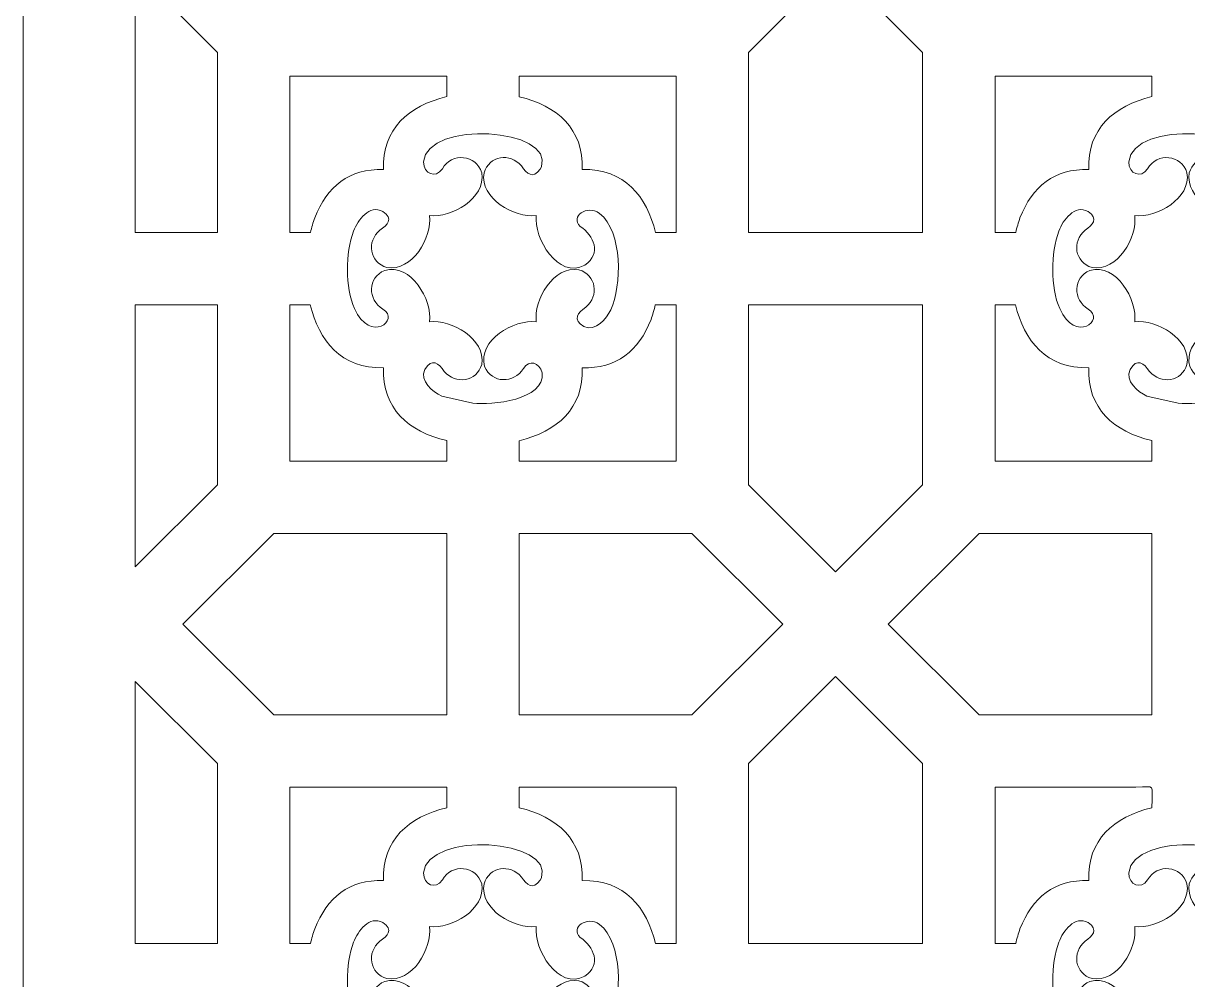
# Model space of a CAD drawing. Header units: centimetres. Extents: x 10.4 to 27.5, y -2.2 to 9.5.
# Drawn here: x 10.447 to 13.422, y 4.547 to 6.99 of the extents above; entities that cross this region are included whole.
import ezdxf

# ---------------------------------------------------------------- set-up
doc = ezdxf.new("R2010")
doc.units = ezdxf.units.CM
doc.header["$MEASUREMENT"] = 0
doc.layers.add('layer 1', color=7, linetype='Continuous')

msp = doc.modelspace()

# ---------------------------------------------------------------- linework, layer by layer
at = {"layer": 'layer 1', "color": 7, "lineweight": 9}
for points, knots in [([(10.44674, 9.5), (10.44674, 9.5), (16.39673, 9.5), (16.39673, 9.5), (16.39673, 9.5), (16.39673, 9.5), (16.39673, -2.11668), (16.39673, -2.11668), (16.39673, -2.11668), (16.39673, -2.11668), (10.44674, -2.11668), (10.44674, -2.11668), (10.44674, -2.11668), (10.44674, -2.11668), (10.44674, 9.5), (10.44674, 9.5)], [0, 0, 0, 0, 0.2, 0.2, 0.2, 0.2, 0.4, 0.4, 0.4, 0.4, 0.6, 0.6, 0.6, 0.6, 1, 1, 1, 1]), ([(10.73234, 6.45535), (10.73234, 6.45535), (10.73234, 6.45535), (10.73234, 6.45535), (10.73234, 6.45535), (10.73234, 6.45535), (10.9426, 6.45535), (10.9426, 6.45535), (10.9426, 6.45535), (10.9426, 6.45535), (10.9426, 6.91559), (10.9426, 6.91559), (10.9426, 6.91559), (10.9426, 6.91559), (10.73234, 7.1252), (10.73234, 7.1252), (10.73234, 7.1252), (10.73234, 7.1252), (10.73234, 6.45535), (10.73234, 6.45535)], [0, 0, 0, 0, 0.1666667, 0.1666667, 0.1666667, 0.1666667, 0.3333333, 0.3333333, 0.3333333, 0.3333333, 0.5, 0.5, 0.5, 0.5, 0.6666667, 0.6666667, 0.6666667, 0.6666667, 1, 1, 1, 1]), ([(12.74438, 6.45535), (12.74438, 6.45535), (12.74438, 6.45535), (12.74438, 6.45535), (12.74438, 6.45535), (12.74438, 6.45535), (12.29941, 6.45535), (12.29941, 6.45535), (12.29941, 6.45535), (12.29941, 6.45535), (12.29941, 6.91559), (12.29941, 6.91559), (12.29941, 6.91559), (12.29941, 6.91559), (12.52188, 7.13739), (12.52188, 7.13739), (12.52188, 7.13739), (12.52188, 7.13739), (12.74438, 6.91559), (12.74438, 6.91559), (12.74438, 6.91559), (12.74438, 6.91559), (12.74438, 6.45535), (12.74438, 6.45535)], [0, 0, 0, 0, 0.1428571, 0.1428571, 0.1428571, 0.1428571, 0.2857143, 0.2857143, 0.2857143, 0.2857143, 0.4285714, 0.4285714, 0.4285714, 0.4285714, 0.5714286, 0.5714286, 0.5714286, 0.5714286, 0.7142857, 0.7142857, 0.7142857, 0.7142857, 1, 1, 1, 1]), ([(11.18052, 6.45535), (11.18052, 6.45535), (11.18052, 6.45535), (11.18052, 6.45535), (11.18052, 6.45535), (11.18052, 6.45535), (11.12761, 6.45535), (11.12761, 6.45535), (11.12761, 6.45535), (11.12761, 6.45535), (11.12761, 6.85497), (11.12761, 6.85497), (11.12761, 6.85497), (11.12761, 6.85497), (11.52848, 6.85497), (11.52848, 6.85497), (11.52848, 6.85497), (11.52848, 6.85497), (11.52848, 6.80258), (11.52848, 6.80258), (11.52848, 6.80258), (11.4314, 6.77894), (11.3634, 6.72045), (11.36711, 6.61618), (11.36711, 6.61618), (11.27902, 6.61933), (11.22296, 6.57306), (11.19132, 6.49292), (11.19132, 6.49292), (11.18714, 6.48108), (11.18354, 6.46848), (11.18052, 6.45535)], [0, 0, 0, 0, 0.1111111, 0.1111111, 0.1111111, 0.1111111, 0.2222222, 0.2222222, 0.2222222, 0.2222222, 0.3333333, 0.3333333, 0.3333333, 0.3333333, 0.4444444, 0.4444444, 0.4444444, 0.4444444, 0.5555556, 0.5555556, 0.5555556, 0.5555556, 0.6666667, 0.6666667, 0.6666667, 0.6666667, 0.7777778, 0.7777778, 0.7777778, 0.7777778, 1, 1, 1, 1]), ([(12.11439, 6.45535), (12.11439, 6.45535), (12.11439, 6.45535), (12.11439, 6.45535), (12.11439, 6.45535), (12.11439, 6.45535), (12.06195, 6.45535), (12.06195, 6.45535), (12.06195, 6.45535), (12.04049, 6.54617), (11.98289, 6.62005), (11.87482, 6.61618), (11.87482, 6.61618), (11.87857, 6.72019), (11.81072, 6.77944), (11.7135, 6.80245), (11.7135, 6.80245), (11.7135, 6.80245), (11.7135, 6.85497), (11.7135, 6.85497), (11.7135, 6.85497), (11.7135, 6.85497), (12.11439, 6.85497), (12.11439, 6.85497), (12.11439, 6.85497), (12.11439, 6.85497), (12.11439, 6.45535), (12.11439, 6.45535)], [0, 0, 0, 0, 0.125, 0.125, 0.125, 0.125, 0.25, 0.25, 0.25, 0.25, 0.375, 0.375, 0.375, 0.375, 0.5, 0.5, 0.5, 0.5, 0.625, 0.625, 0.625, 0.625, 0.75, 0.75, 0.75, 0.75, 1, 1, 1, 1]), ([(12.98233, 6.45535), (12.98233, 6.45535), (12.98233, 6.45535), (12.98233, 6.45535), (12.98233, 6.45535), (12.98233, 6.45535), (12.9294, 6.45535), (12.9294, 6.45535), (12.9294, 6.45535), (12.9294, 6.45535), (12.9294, 6.85497), (12.9294, 6.85497), (12.9294, 6.85497), (12.9294, 6.85497), (13.33027, 6.85497), (13.33027, 6.85497), (13.33027, 6.85497), (13.33027, 6.85497), (13.33027, 6.80258), (13.33027, 6.80258), (13.33027, 6.80258), (13.23319, 6.77894), (13.16518, 6.72045), (13.1689, 6.61618), (13.1689, 6.61618), (13.0808, 6.61933), (13.02476, 6.57306), (12.99313, 6.49292), (12.99313, 6.49292), (12.98895, 6.48108), (12.98533, 6.46848), (12.98233, 6.45535)], [0, 0, 0, 0, 0.1111111, 0.1111111, 0.1111111, 0.1111111, 0.2222222, 0.2222222, 0.2222222, 0.2222222, 0.3333333, 0.3333333, 0.3333333, 0.3333333, 0.4444444, 0.4444444, 0.4444444, 0.4444444, 0.5555556, 0.5555556, 0.5555556, 0.5555556, 0.6666667, 0.6666667, 0.6666667, 0.6666667, 0.7777778, 0.7777778, 0.7777778, 0.7777778, 1, 1, 1, 1]), ([(11.29047, 6.459), (11.29047, 6.459), (11.29047, 6.459), (11.29047, 6.459), (11.29047, 6.459), (11.27004, 6.40348), (11.26896, 6.31565), (11.29298, 6.26113), (11.29298, 6.26113), (11.33269, 6.17102), (11.41101, 6.23225), (11.36538, 6.25996), (11.36538, 6.25996), (11.32629, 6.28368), (11.32592, 6.34064), (11.37013, 6.35869), (11.37013, 6.35869), (11.43763, 6.3778), (11.4917, 6.28353), (11.48459, 6.22716), (11.48459, 6.22716), (11.54026, 6.23419), (11.62915, 6.18341), (11.61809, 6.11854), (11.61809, 6.11854), (11.60548, 6.07431), (11.55132, 6.06628), (11.52216, 6.10078), (11.52216, 6.10078), (11.50812, 6.1214), (11.49044, 6.13603), (11.47279, 6.10594), (11.47279, 6.10594), (11.45879, 6.07566), (11.49237, 6.04898), (11.51571, 6.03751), (11.51571, 6.03751), (11.51571, 6.03751), (11.59561, 6.0193), (11.59561, 6.0193), (11.59561, 6.0193), (11.64252, 6.0144), (11.78081, 6.02708), (11.77221, 6.09709), (11.77221, 6.09709), (11.76611, 6.12327), (11.73889, 6.13198), (11.72446, 6.10832), (11.72446, 6.10832), (11.70061, 6.06917), (11.64339, 6.06927), (11.62543, 6.11309), (11.62543, 6.11309), (11.60625, 6.18023), (11.70091, 6.23447), (11.75735, 6.22716), (11.75735, 6.22716), (11.75029, 6.28392), (11.80129, 6.37128), (11.86632, 6.36025), (11.86632, 6.36025), (11.91068, 6.34768), (11.91874, 6.29368), (11.88413, 6.26464), (11.88413, 6.26464), (11.86344, 6.25062), (11.84881, 6.23301), (11.87896, 6.2154), (11.87896, 6.2154), (11.90901, 6.20162), (11.93688, 6.23526), (11.94761, 6.25821), (11.94761, 6.25821), (11.97632, 6.3197), (11.97827, 6.45633), (11.91925, 6.50444), (11.91925, 6.50444), (11.88593, 6.52705), (11.84358, 6.4963), (11.86941, 6.47117), (11.86941, 6.47117), (11.90543, 6.44669), (11.92415, 6.40213), (11.88186, 6.37234), (11.88186, 6.37234), (11.81318, 6.33479), (11.75025, 6.44137), (11.75735, 6.49908), (11.75735, 6.49908), (11.7004, 6.49212), (11.61282, 6.5428), (11.62385, 6.60771), (11.62385, 6.60771), (11.63648, 6.65194), (11.69064, 6.65999), (11.71977, 6.62545), (11.71977, 6.62545), (11.73312, 6.60586), (11.74804, 6.59066), (11.76757, 6.61761), (11.76757, 6.61761), (11.76757, 6.61761), (11.77047, 6.62316), (11.77047, 6.62316), (11.77047, 6.62316), (11.80464, 6.72226), (11.47934, 6.7443), (11.46928, 6.63572), (11.46928, 6.63572), (11.46975, 6.60522), (11.50001, 6.59235), (11.51747, 6.61793), (11.51747, 6.61793), (11.54072, 6.66114), (11.60471, 6.65463), (11.61809, 6.60771), (11.61809, 6.60771), (11.62917, 6.54267), (11.54061, 6.49219), (11.48459, 6.49908), (11.48459, 6.49908), (11.49183, 6.44237), (11.44056, 6.35503), (11.37562, 6.36602), (11.37562, 6.36602), (11.33126, 6.37859), (11.32317, 6.43259), (11.35782, 6.46163), (11.35782, 6.46163), (11.37747, 6.47494), (11.39273, 6.48981), (11.36567, 6.50928), (11.36567, 6.50928), (11.33074, 6.52746), (11.30192, 6.48781), (11.29047, 6.459)], [0, 0, 0, 0, 0.0285714, 0.0285714, 0.0285714, 0.0285714, 0.0571429, 0.0571429, 0.0571429, 0.0571429, 0.0857143, 0.0857143, 0.0857143, 0.0857143, 0.1142857, 0.1142857, 0.1142857, 0.1142857, 0.1428571, 0.1428571, 0.1428571, 0.1428571, 0.1714286, 0.1714286, 0.1714286, 0.1714286, 0.2, 0.2, 0.2, 0.2, 0.2285714, 0.2285714, 0.2285714, 0.2285714, 0.2571429, 0.2571429, 0.2571429, 0.2571429, 0.2857143, 0.2857143, 0.2857143, 0.2857143, 0.3142857, 0.3142857, 0.3142857, 0.3142857, 0.3428571, 0.3428571, 0.3428571, 0.3428571, 0.3714286, 0.3714286, 0.3714286, 0.3714286, 0.4, 0.4, 0.4, 0.4, 0.4285714, 0.4285714, 0.4285714, 0.4285714, 0.4571429, 0.4571429, 0.4571429, 0.4571429, 0.4857143, 0.4857143, 0.4857143, 0.4857143, 0.5142857, 0.5142857, 0.5142857, 0.5142857, 0.5428571, 0.5428571, 0.5428571, 0.5428571, 0.5714286, 0.5714286, 0.5714286, 0.5714286, 0.6, 0.6, 0.6, 0.6, 0.6285714, 0.6285714, 0.6285714, 0.6285714, 0.6571429, 0.6571429, 0.6571429, 0.6571429, 0.6857143, 0.6857143, 0.6857143, 0.6857143, 0.7142857, 0.7142857, 0.7142857, 0.7142857, 0.7428571, 0.7428571, 0.7428571, 0.7428571, 0.7714286, 0.7714286, 0.7714286, 0.7714286, 0.8, 0.8, 0.8, 0.8, 0.8285714, 0.8285714, 0.8285714, 0.8285714, 0.8571429, 0.8571429, 0.8571429, 0.8571429, 0.8857143, 0.8857143, 0.8857143, 0.8857143, 0.9142857, 0.9142857, 0.9142857, 0.9142857, 0.9428571, 0.9428571, 0.9428571, 0.9428571, 1, 1, 1, 1]), ([(13.09226, 6.459), (13.09226, 6.459), (13.09226, 6.459), (13.09226, 6.459), (13.09226, 6.459), (13.07182, 6.40348), (13.07075, 6.31565), (13.09476, 6.26113), (13.09476, 6.26113), (13.13448, 6.17102), (13.2128, 6.23225), (13.16716, 6.25996), (13.16716, 6.25996), (13.12807, 6.28368), (13.1277, 6.34064), (13.17192, 6.35869), (13.17192, 6.35869), (13.23941, 6.3778), (13.29348, 6.28353), (13.28637, 6.22716), (13.28637, 6.22716), (13.34207, 6.23419), (13.43093, 6.18341), (13.41987, 6.11854), (13.41987, 6.11854), (13.40726, 6.07431), (13.35312, 6.06628), (13.32395, 6.10078), (13.32395, 6.10078), (13.3099, 6.1214), (13.29223, 6.13603), (13.27458, 6.10594), (13.27458, 6.10594), (13.26059, 6.07566), (13.29415, 6.04898), (13.31749, 6.03751), (13.31749, 6.03751), (13.31749, 6.03751), (13.3974, 6.0193), (13.3974, 6.0193), (13.3974, 6.0193), (13.44431, 6.0144), (13.58259, 6.02708), (13.574, 6.09709), (13.574, 6.09709), (13.56789, 6.12327), (13.54067, 6.13198), (13.52625, 6.10832), (13.52625, 6.10832), (13.5024, 6.06917), (13.44519, 6.06927), (13.42721, 6.11309), (13.42721, 6.11309), (13.40803, 6.18023), (13.5027, 6.23447), (13.55913, 6.22716), (13.55913, 6.22716), (13.55207, 6.28392), (13.60307, 6.37128), (13.66811, 6.36025), (13.66811, 6.36025), (13.71247, 6.34768), (13.72053, 6.29368), (13.68592, 6.26464), (13.68592, 6.26464), (13.66523, 6.25062), (13.6506, 6.23301), (13.68074, 6.2154), (13.68074, 6.2154), (13.7108, 6.20162), (13.73867, 6.23526), (13.7494, 6.25821), (13.7494, 6.25821), (13.77811, 6.3197), (13.78006, 6.45633), (13.72104, 6.50444), (13.72104, 6.50444), (13.68774, 6.52705), (13.64539, 6.4963), (13.6712, 6.47117), (13.6712, 6.47117), (13.70722, 6.44669), (13.72594, 6.40213), (13.68367, 6.37234), (13.68367, 6.37234), (13.61497, 6.33479), (13.55205, 6.44137), (13.55913, 6.49908), (13.55913, 6.49908), (13.50219, 6.49212), (13.4146, 6.5428), (13.42566, 6.60771), (13.42566, 6.60771), (13.43827, 6.65194), (13.49243, 6.65999), (13.52156, 6.62545), (13.52156, 6.62545), (13.53491, 6.60586), (13.54982, 6.59066), (13.56935, 6.61761), (13.56935, 6.61761), (13.56935, 6.61761), (13.57226, 6.62316), (13.57226, 6.62316), (13.57226, 6.62316), (13.60642, 6.72226), (13.28112, 6.7443), (13.27109, 6.63572), (13.27109, 6.63572), (13.27154, 6.60522), (13.30179, 6.59235), (13.31926, 6.61793), (13.31926, 6.61793), (13.34251, 6.66114), (13.4065, 6.65463), (13.41987, 6.60771), (13.41987, 6.60771), (13.43098, 6.54267), (13.3424, 6.49219), (13.28637, 6.49908), (13.28637, 6.49908), (13.29362, 6.44237), (13.24234, 6.35503), (13.1774, 6.36602), (13.1774, 6.36602), (13.13304, 6.37859), (13.12496, 6.43259), (13.15961, 6.46163), (13.15961, 6.46163), (13.17926, 6.47494), (13.19452, 6.48981), (13.16746, 6.50928), (13.16746, 6.50928), (13.13253, 6.52746), (13.1037, 6.48781), (13.09226, 6.459)], [0, 0, 0, 0, 0.0285714, 0.0285714, 0.0285714, 0.0285714, 0.0571429, 0.0571429, 0.0571429, 0.0571429, 0.0857143, 0.0857143, 0.0857143, 0.0857143, 0.1142857, 0.1142857, 0.1142857, 0.1142857, 0.1428571, 0.1428571, 0.1428571, 0.1428571, 0.1714286, 0.1714286, 0.1714286, 0.1714286, 0.2, 0.2, 0.2, 0.2, 0.2285714, 0.2285714, 0.2285714, 0.2285714, 0.2571429, 0.2571429, 0.2571429, 0.2571429, 0.2857143, 0.2857143, 0.2857143, 0.2857143, 0.3142857, 0.3142857, 0.3142857, 0.3142857, 0.3428571, 0.3428571, 0.3428571, 0.3428571, 0.3714286, 0.3714286, 0.3714286, 0.3714286, 0.4, 0.4, 0.4, 0.4, 0.4285714, 0.4285714, 0.4285714, 0.4285714, 0.4571429, 0.4571429, 0.4571429, 0.4571429, 0.4857143, 0.4857143, 0.4857143, 0.4857143, 0.5142857, 0.5142857, 0.5142857, 0.5142857, 0.5428571, 0.5428571, 0.5428571, 0.5428571, 0.5714286, 0.5714286, 0.5714286, 0.5714286, 0.6, 0.6, 0.6, 0.6, 0.6285714, 0.6285714, 0.6285714, 0.6285714, 0.6571429, 0.6571429, 0.6571429, 0.6571429, 0.6857143, 0.6857143, 0.6857143, 0.6857143, 0.7142857, 0.7142857, 0.7142857, 0.7142857, 0.7428571, 0.7428571, 0.7428571, 0.7428571, 0.7714286, 0.7714286, 0.7714286, 0.7714286, 0.8, 0.8, 0.8, 0.8, 0.8285714, 0.8285714, 0.8285714, 0.8285714, 0.8571429, 0.8571429, 0.8571429, 0.8571429, 0.8857143, 0.8857143, 0.8857143, 0.8857143, 0.9142857, 0.9142857, 0.9142857, 0.9142857, 0.9428571, 0.9428571, 0.9428571, 0.9428571, 1, 1, 1, 1]), ([(10.73234, 5.60105), (10.73234, 5.60105), (10.73234, 5.60105), (10.73234, 5.60105), (10.73234, 5.60105), (10.73234, 5.60105), (10.9426, 5.81066), (10.9426, 5.81066), (10.9426, 5.81066), (10.9426, 5.81066), (10.9426, 6.27091), (10.9426, 6.27091), (10.9426, 6.27091), (10.9426, 6.27091), (10.73234, 6.27091), (10.73234, 6.27091), (10.73234, 6.27091), (10.73234, 6.27091), (10.73234, 5.60105), (10.73234, 5.60105)], [0, 0, 0, 0, 0.1666667, 0.1666667, 0.1666667, 0.1666667, 0.3333333, 0.3333333, 0.3333333, 0.3333333, 0.5, 0.5, 0.5, 0.5, 0.6666667, 0.6666667, 0.6666667, 0.6666667, 1, 1, 1, 1]), ([(11.12761, 6.27091), (11.12761, 6.27091), (11.12761, 6.27091), (11.12761, 6.27091), (11.12761, 6.27091), (11.12761, 6.27091), (11.18006, 6.27091), (11.18006, 6.27091), (11.18006, 6.27091), (11.20152, 6.18015), (11.259, 6.10623), (11.36711, 6.11009), (11.36711, 6.11009), (11.3634, 6.00601), (11.43124, 5.94681), (11.52848, 5.92379), (11.52848, 5.92379), (11.52848, 5.92379), (11.52848, 5.87128), (11.52848, 5.87128), (11.52848, 5.87128), (11.52848, 5.87128), (11.12761, 5.87128), (11.12761, 5.87128), (11.12761, 5.87128), (11.12761, 5.87128), (11.12761, 6.27091), (11.12761, 6.27091)], [0, 0, 0, 0, 0.125, 0.125, 0.125, 0.125, 0.25, 0.25, 0.25, 0.25, 0.375, 0.375, 0.375, 0.375, 0.5, 0.5, 0.5, 0.5, 0.625, 0.625, 0.625, 0.625, 0.75, 0.75, 0.75, 0.75, 1, 1, 1, 1]), ([(12.06142, 6.27091), (12.06142, 6.27091), (12.06142, 6.27091), (12.06142, 6.27091), (12.06142, 6.27091), (12.06142, 6.27091), (12.11439, 6.27091), (12.11439, 6.27091), (12.11439, 6.27091), (12.11439, 6.27091), (12.11439, 5.87128), (12.11439, 5.87128), (12.11439, 5.87128), (12.11439, 5.87128), (11.7135, 5.87128), (11.7135, 5.87128), (11.7135, 5.87128), (11.7135, 5.87128), (11.7135, 5.92371), (11.7135, 5.92371), (11.7135, 5.92371), (11.81068, 5.94735), (11.87859, 6.00572), (11.87482, 6.11009), (11.87482, 6.11009), (11.96278, 6.10695), (12.01882, 6.15303), (12.0505, 6.23303), (12.0505, 6.23303), (12.05473, 6.24496), (12.05837, 6.25767), (12.06142, 6.27091)], [0, 0, 0, 0, 0.1111111, 0.1111111, 0.1111111, 0.1111111, 0.2222222, 0.2222222, 0.2222222, 0.2222222, 0.3333333, 0.3333333, 0.3333333, 0.3333333, 0.4444444, 0.4444444, 0.4444444, 0.4444444, 0.5555556, 0.5555556, 0.5555556, 0.5555556, 0.6666667, 0.6666667, 0.6666667, 0.6666667, 0.7777778, 0.7777778, 0.7777778, 0.7777778, 1, 1, 1, 1]), ([(12.29941, 6.27091), (12.29941, 6.27091), (12.29941, 6.27091), (12.29941, 6.27091), (12.29941, 6.27091), (12.29941, 6.27091), (12.74438, 6.27091), (12.74438, 6.27091), (12.74438, 6.27091), (12.74438, 6.27091), (12.74438, 5.81066), (12.74438, 5.81066), (12.74438, 5.81066), (12.74438, 5.81066), (12.52188, 5.58887), (12.52188, 5.58887), (12.52188, 5.58887), (12.52188, 5.58887), (12.29941, 5.81066), (12.29941, 5.81066), (12.29941, 5.81066), (12.29941, 5.81066), (12.29941, 6.27091), (12.29941, 6.27091)], [0, 0, 0, 0, 0.1428571, 0.1428571, 0.1428571, 0.1428571, 0.2857143, 0.2857143, 0.2857143, 0.2857143, 0.4285714, 0.4285714, 0.4285714, 0.4285714, 0.5714286, 0.5714286, 0.5714286, 0.5714286, 0.7142857, 0.7142857, 0.7142857, 0.7142857, 1, 1, 1, 1]), ([(12.9294, 6.27091), (12.9294, 6.27091), (12.9294, 6.27091), (12.9294, 6.27091), (12.9294, 6.27091), (12.9294, 6.27091), (12.98186, 6.27091), (12.98186, 6.27091), (12.98186, 6.27091), (13.0033, 6.18015), (13.06079, 6.10623), (13.1689, 6.11009), (13.1689, 6.11009), (13.16518, 6.00601), (13.23302, 5.94681), (13.33027, 5.92379), (13.33027, 5.92379), (13.33027, 5.92379), (13.33027, 5.87128), (13.33027, 5.87128), (13.33027, 5.87128), (13.33027, 5.87128), (12.9294, 5.87128), (12.9294, 5.87128), (12.9294, 5.87128), (12.9294, 5.87128), (12.9294, 6.27091), (12.9294, 6.27091)], [0, 0, 0, 0, 0.125, 0.125, 0.125, 0.125, 0.25, 0.25, 0.25, 0.25, 0.375, 0.375, 0.375, 0.375, 0.5, 0.5, 0.5, 0.5, 0.625, 0.625, 0.625, 0.625, 0.75, 0.75, 0.75, 0.75, 1, 1, 1, 1]), ([(11.52848, 5.22313), (11.52848, 5.22313), (11.52848, 5.22313), (11.52848, 5.22313), (11.52848, 5.22313), (11.52848, 5.22313), (11.52848, 5.68683), (11.52848, 5.68683), (11.52848, 5.68683), (11.52848, 5.68683), (11.08699, 5.68683), (11.08699, 5.68683), (11.08699, 5.68683), (11.08699, 5.68683), (10.85442, 5.45498), (10.85442, 5.45498), (10.85442, 5.45498), (10.85442, 5.45498), (11.08699, 5.22313), (11.08699, 5.22313), (11.08699, 5.22313), (11.08699, 5.22313), (11.52848, 5.22313), (11.52848, 5.22313)], [0, 0, 0, 0, 0.1428571, 0.1428571, 0.1428571, 0.1428571, 0.2857143, 0.2857143, 0.2857143, 0.2857143, 0.4285714, 0.4285714, 0.4285714, 0.4285714, 0.5714286, 0.5714286, 0.5714286, 0.5714286, 0.7142857, 0.7142857, 0.7142857, 0.7142857, 1, 1, 1, 1]), ([(11.7135, 5.68683), (11.7135, 5.68683), (11.7135, 5.68683), (11.7135, 5.68683), (11.7135, 5.68683), (11.7135, 5.68683), (11.7135, 5.22313), (11.7135, 5.22313), (11.7135, 5.22313), (11.7135, 5.22313), (12.15502, 5.22313), (12.15502, 5.22313), (12.15502, 5.22313), (12.15502, 5.22313), (12.3876, 5.45498), (12.3876, 5.45498), (12.3876, 5.45498), (12.3876, 5.45498), (12.15502, 5.68683), (12.15502, 5.68683), (12.15502, 5.68683), (12.15502, 5.68683), (11.7135, 5.68683), (11.7135, 5.68683)], [0, 0, 0, 0, 0.1428571, 0.1428571, 0.1428571, 0.1428571, 0.2857143, 0.2857143, 0.2857143, 0.2857143, 0.4285714, 0.4285714, 0.4285714, 0.4285714, 0.5714286, 0.5714286, 0.5714286, 0.5714286, 0.7142857, 0.7142857, 0.7142857, 0.7142857, 1, 1, 1, 1]), ([(13.33027, 5.22313), (13.33027, 5.22313), (13.33027, 5.22313), (13.33027, 5.22313), (13.33027, 5.22313), (13.33027, 5.22313), (13.33027, 5.68683), (13.33027, 5.68683), (13.33027, 5.68683), (13.33027, 5.68683), (12.88878, 5.68683), (12.88878, 5.68683), (12.88878, 5.68683), (12.88878, 5.68683), (12.6562, 5.45498), (12.6562, 5.45498), (12.6562, 5.45498), (12.6562, 5.45498), (12.88878, 5.22313), (12.88878, 5.22313), (12.88878, 5.22313), (12.88878, 5.22313), (13.33027, 5.22313), (13.33027, 5.22313)], [0, 0, 0, 0, 0.1428571, 0.1428571, 0.1428571, 0.1428571, 0.2857143, 0.2857143, 0.2857143, 0.2857143, 0.4285714, 0.4285714, 0.4285714, 0.4285714, 0.5714286, 0.5714286, 0.5714286, 0.5714286, 0.7142857, 0.7142857, 0.7142857, 0.7142857, 1, 1, 1, 1]), ([(10.73234, 4.63905), (10.73234, 4.63905), (10.73234, 4.63905), (10.73234, 4.63905), (10.73234, 4.63905), (10.73234, 4.63905), (10.9426, 4.63905), (10.9426, 4.63905), (10.9426, 4.63905), (10.9426, 4.63905), (10.9426, 5.0993), (10.9426, 5.0993), (10.9426, 5.0993), (10.9426, 5.0993), (10.73234, 5.3089), (10.73234, 5.3089), (10.73234, 5.3089), (10.73234, 5.3089), (10.73234, 4.63905), (10.73234, 4.63905)], [0, 0, 0, 0, 0.1666667, 0.1666667, 0.1666667, 0.1666667, 0.3333333, 0.3333333, 0.3333333, 0.3333333, 0.5, 0.5, 0.5, 0.5, 0.6666667, 0.6666667, 0.6666667, 0.6666667, 1, 1, 1, 1]), ([(12.74438, 4.63905), (12.74438, 4.63905), (12.74438, 4.63905), (12.74438, 4.63905), (12.74438, 4.63905), (12.74438, 4.63905), (12.29941, 4.63905), (12.29941, 4.63905), (12.29941, 4.63905), (12.29941, 4.63905), (12.29941, 5.0993), (12.29941, 5.0993), (12.29941, 5.0993), (12.29941, 5.0993), (12.52188, 5.32109), (12.52188, 5.32109), (12.52188, 5.32109), (12.52188, 5.32109), (12.74438, 5.0993), (12.74438, 5.0993), (12.74438, 5.0993), (12.74438, 5.0993), (12.74438, 4.63905), (12.74438, 4.63905)], [0, 0, 0, 0, 0.1428571, 0.1428571, 0.1428571, 0.1428571, 0.2857143, 0.2857143, 0.2857143, 0.2857143, 0.4285714, 0.4285714, 0.4285714, 0.4285714, 0.5714286, 0.5714286, 0.5714286, 0.5714286, 0.7142857, 0.7142857, 0.7142857, 0.7142857, 1, 1, 1, 1]), ([(11.18052, 4.63905), (11.18052, 4.63905), (11.18052, 4.63905), (11.18052, 4.63905), (11.18052, 4.63905), (11.18052, 4.63905), (11.12761, 4.63905), (11.12761, 4.63905), (11.12761, 4.63905), (11.12761, 4.63905), (11.12761, 5.03868), (11.12761, 5.03868), (11.12761, 5.03868), (11.12761, 5.03868), (11.52848, 5.03868), (11.52848, 5.03868), (11.52848, 5.03868), (11.52848, 5.03868), (11.52848, 4.98627), (11.52848, 4.98627), (11.52848, 4.98627), (11.4314, 4.96264), (11.3634, 4.90415), (11.36711, 4.79989), (11.36711, 4.79989), (11.27902, 4.80304), (11.22296, 4.75676), (11.19132, 4.67662), (11.19132, 4.67662), (11.18714, 4.66479), (11.18354, 4.65219), (11.18052, 4.63905)], [0, 0, 0, 0, 0.1111111, 0.1111111, 0.1111111, 0.1111111, 0.2222222, 0.2222222, 0.2222222, 0.2222222, 0.3333333, 0.3333333, 0.3333333, 0.3333333, 0.4444444, 0.4444444, 0.4444444, 0.4444444, 0.5555556, 0.5555556, 0.5555556, 0.5555556, 0.6666667, 0.6666667, 0.6666667, 0.6666667, 0.7777778, 0.7777778, 0.7777778, 0.7777778, 1, 1, 1, 1]), ([(12.11439, 4.63905), (12.11439, 4.63905), (12.11439, 4.63905), (12.11439, 4.63905), (12.11439, 4.63905), (12.11439, 4.63905), (12.06195, 4.63905), (12.06195, 4.63905), (12.06195, 4.63905), (12.04049, 4.72988), (11.98289, 4.80375), (11.87482, 4.79989), (11.87482, 4.79989), (11.87857, 4.90391), (11.81072, 4.96314), (11.7135, 4.98616), (11.7135, 4.98616), (11.7135, 4.98616), (11.7135, 5.03868), (11.7135, 5.03868), (11.7135, 5.03868), (11.7135, 5.03868), (12.11439, 5.03868), (12.11439, 5.03868), (12.11439, 5.03868), (12.11439, 5.03868), (12.11439, 4.63905), (12.11439, 4.63905)], [0, 0, 0, 0, 0.125, 0.125, 0.125, 0.125, 0.25, 0.25, 0.25, 0.25, 0.375, 0.375, 0.375, 0.375, 0.5, 0.5, 0.5, 0.5, 0.625, 0.625, 0.625, 0.625, 0.75, 0.75, 0.75, 0.75, 1, 1, 1, 1]), ([(12.98233, 4.63905), (12.98233, 4.63905), (12.98233, 4.63905), (12.98233, 4.63905), (12.98233, 4.63905), (12.98233, 4.63905), (12.9294, 4.63905), (12.9294, 4.63905), (12.9294, 4.63905), (12.9294, 4.63905), (12.9294, 5.03868), (12.9294, 5.03868), (12.9294, 5.03868), (13.04933, 5.03868), (13.16929, 5.03868), (13.28921, 5.03868), (13.28921, 5.03868), (13.34093, 5.03868), (13.33027, 5.05182), (13.33027, 4.98627), (13.33027, 4.98627), (13.23319, 4.96264), (13.16518, 4.90415), (13.1689, 4.79989), (13.1689, 4.79989), (13.0808, 4.80304), (13.02476, 4.75676), (12.99313, 4.67662), (12.99313, 4.67662), (12.98895, 4.66479), (12.98533, 4.65219), (12.98233, 4.63905)], [0, 0, 0, 0, 0.1111111, 0.1111111, 0.1111111, 0.1111111, 0.2222222, 0.2222222, 0.2222222, 0.2222222, 0.3333333, 0.3333333, 0.3333333, 0.3333333, 0.4444444, 0.4444444, 0.4444444, 0.4444444, 0.5555556, 0.5555556, 0.5555556, 0.5555556, 0.6666667, 0.6666667, 0.6666667, 0.6666667, 0.7777778, 0.7777778, 0.7777778, 0.7777778, 1, 1, 1, 1]), ([(11.29047, 4.6427), (11.29047, 4.6427), (11.29047, 4.6427), (11.29047, 4.6427), (11.29047, 4.6427), (11.27004, 4.58719), (11.26896, 4.49936), (11.29298, 4.44483), (11.29298, 4.44483), (11.33269, 4.35471), (11.41101, 4.41595), (11.36538, 4.44366), (11.36538, 4.44366), (11.32629, 4.46739), (11.32592, 4.52434), (11.37013, 4.5424), (11.37013, 4.5424), (11.43763, 4.5615), (11.4917, 4.46723), (11.48459, 4.41087), (11.48459, 4.41087), (11.54026, 4.4179), (11.62915, 4.36713), (11.61809, 4.30224), (11.61809, 4.30224), (11.60548, 4.25801), (11.55132, 4.24999), (11.52216, 4.28449), (11.52216, 4.28449), (11.50812, 4.30512), (11.49044, 4.31973), (11.47279, 4.28965), (11.47279, 4.28965), (11.45879, 4.25937), (11.49237, 4.23268), (11.51571, 4.22122), (11.51571, 4.22122), (11.51571, 4.22122), (11.59561, 4.20299), (11.59561, 4.20299), (11.59561, 4.20299), (11.64252, 4.19811), (11.78081, 4.21079), (11.77221, 4.28079), (11.77221, 4.28079), (11.76611, 4.30698), (11.73889, 4.31569), (11.72446, 4.29203), (11.72446, 4.29203), (11.70061, 4.25287), (11.64339, 4.25296), (11.62543, 4.2968), (11.62543, 4.2968), (11.60625, 4.36394), (11.70091, 4.41818), (11.75735, 4.41087), (11.75735, 4.41087), (11.75029, 4.46764), (11.80129, 4.55497), (11.86632, 4.54394), (11.86632, 4.54394), (11.91068, 4.53139), (11.91874, 4.47738), (11.88413, 4.44835), (11.88413, 4.44835), (11.86344, 4.43433), (11.84881, 4.41672), (11.87896, 4.39911), (11.87896, 4.39911), (11.90901, 4.38531), (11.93688, 4.41895), (11.94761, 4.44192), (11.94761, 4.44192), (11.97632, 4.50341), (11.97827, 4.64003), (11.91925, 4.68815), (11.91925, 4.68815), (11.88593, 4.71075), (11.84358, 4.68), (11.86941, 4.65487), (11.86941, 4.65487), (11.90543, 4.6304), (11.92415, 4.58584), (11.88186, 4.55605), (11.88186, 4.55605), (11.81318, 4.5185), (11.75025, 4.62507), (11.75735, 4.68279), (11.75735, 4.68279), (11.7004, 4.67583), (11.61282, 4.72649), (11.62385, 4.79141), (11.62385, 4.79141), (11.63648, 4.83565), (11.69064, 4.84369), (11.71977, 4.80917), (11.71977, 4.80917), (11.73312, 4.78955), (11.74804, 4.77437), (11.76757, 4.80133), (11.76757, 4.80133), (11.76757, 4.80133), (11.77047, 4.80685), (11.77047, 4.80685), (11.77047, 4.80685), (11.80464, 4.90596), (11.47934, 4.928), (11.46928, 4.81942), (11.46928, 4.81942), (11.46975, 4.78893), (11.50001, 4.77606), (11.51747, 4.80163), (11.51747, 4.80163), (11.54072, 4.84486), (11.60471, 4.83833), (11.61809, 4.79142), (11.61809, 4.79142), (11.62917, 4.72637), (11.54061, 4.6759), (11.48459, 4.68279), (11.48459, 4.68279), (11.49183, 4.62608), (11.44056, 4.53873), (11.37562, 4.54972), (11.37562, 4.54972), (11.33126, 4.5623), (11.32317, 4.61629), (11.35782, 4.64532), (11.35782, 4.64532), (11.37747, 4.65865), (11.39273, 4.6735), (11.36567, 4.69298), (11.36567, 4.69298), (11.33074, 4.71117), (11.30192, 4.67152), (11.29047, 4.6427)], [0, 0, 0, 0, 0.0285714, 0.0285714, 0.0285714, 0.0285714, 0.0571429, 0.0571429, 0.0571429, 0.0571429, 0.0857143, 0.0857143, 0.0857143, 0.0857143, 0.1142857, 0.1142857, 0.1142857, 0.1142857, 0.1428571, 0.1428571, 0.1428571, 0.1428571, 0.1714286, 0.1714286, 0.1714286, 0.1714286, 0.2, 0.2, 0.2, 0.2, 0.2285714, 0.2285714, 0.2285714, 0.2285714, 0.2571429, 0.2571429, 0.2571429, 0.2571429, 0.2857143, 0.2857143, 0.2857143, 0.2857143, 0.3142857, 0.3142857, 0.3142857, 0.3142857, 0.3428571, 0.3428571, 0.3428571, 0.3428571, 0.3714286, 0.3714286, 0.3714286, 0.3714286, 0.4, 0.4, 0.4, 0.4, 0.4285714, 0.4285714, 0.4285714, 0.4285714, 0.4571429, 0.4571429, 0.4571429, 0.4571429, 0.4857143, 0.4857143, 0.4857143, 0.4857143, 0.5142857, 0.5142857, 0.5142857, 0.5142857, 0.5428571, 0.5428571, 0.5428571, 0.5428571, 0.5714286, 0.5714286, 0.5714286, 0.5714286, 0.6, 0.6, 0.6, 0.6, 0.6285714, 0.6285714, 0.6285714, 0.6285714, 0.6571429, 0.6571429, 0.6571429, 0.6571429, 0.6857143, 0.6857143, 0.6857143, 0.6857143, 0.7142857, 0.7142857, 0.7142857, 0.7142857, 0.7428571, 0.7428571, 0.7428571, 0.7428571, 0.7714286, 0.7714286, 0.7714286, 0.7714286, 0.8, 0.8, 0.8, 0.8, 0.8285714, 0.8285714, 0.8285714, 0.8285714, 0.8571429, 0.8571429, 0.8571429, 0.8571429, 0.8857143, 0.8857143, 0.8857143, 0.8857143, 0.9142857, 0.9142857, 0.9142857, 0.9142857, 0.9428571, 0.9428571, 0.9428571, 0.9428571, 1, 1, 1, 1]), ([(13.09226, 4.6427), (13.09226, 4.6427), (13.09226, 4.6427), (13.09226, 4.6427), (13.09226, 4.6427), (13.07182, 4.58719), (13.07075, 4.49936), (13.09476, 4.44483), (13.09476, 4.44483), (13.13448, 4.35471), (13.2128, 4.41595), (13.16716, 4.44366), (13.16716, 4.44366), (13.12807, 4.46739), (13.1277, 4.52434), (13.17192, 4.5424), (13.17192, 4.5424), (13.23941, 4.5615), (13.29348, 4.46723), (13.28637, 4.41087), (13.28637, 4.41087), (13.34207, 4.4179), (13.43093, 4.36713), (13.41987, 4.30224), (13.41987, 4.30224), (13.40726, 4.25801), (13.35312, 4.24999), (13.32395, 4.28449), (13.32395, 4.28449), (13.3099, 4.30512), (13.29223, 4.31973), (13.27458, 4.28965), (13.27458, 4.28965), (13.26059, 4.25937), (13.29415, 4.23268), (13.31749, 4.22122), (13.31749, 4.22122), (13.31749, 4.22122), (13.3974, 4.20299), (13.3974, 4.20299), (13.3974, 4.20299), (13.44431, 4.19811), (13.58259, 4.21079), (13.574, 4.28079), (13.574, 4.28079), (13.56789, 4.30698), (13.54067, 4.31569), (13.52625, 4.29203), (13.52625, 4.29203), (13.5024, 4.25287), (13.44519, 4.25296), (13.42721, 4.2968), (13.42721, 4.2968), (13.40803, 4.36394), (13.5027, 4.41818), (13.55913, 4.41087), (13.55913, 4.41087), (13.55207, 4.46764), (13.60307, 4.55497), (13.66811, 4.54394), (13.66811, 4.54394), (13.71247, 4.53139), (13.72053, 4.47738), (13.68592, 4.44835), (13.68592, 4.44835), (13.66523, 4.43433), (13.6506, 4.41672), (13.68074, 4.39911), (13.68074, 4.39911), (13.7108, 4.38531), (13.73867, 4.41895), (13.7494, 4.44192), (13.7494, 4.44192), (13.77811, 4.50341), (13.78006, 4.64003), (13.72104, 4.68815), (13.72104, 4.68815), (13.68774, 4.71075), (13.64539, 4.68), (13.6712, 4.65487), (13.6712, 4.65487), (13.70722, 4.6304), (13.72594, 4.58584), (13.68367, 4.55605), (13.68367, 4.55605), (13.61497, 4.5185), (13.55205, 4.62507), (13.55913, 4.68279), (13.55913, 4.68279), (13.50219, 4.67583), (13.4146, 4.72649), (13.42566, 4.79141), (13.42566, 4.79141), (13.43827, 4.83565), (13.49243, 4.84369), (13.52156, 4.80917), (13.52156, 4.80917), (13.53491, 4.78955), (13.54982, 4.77437), (13.56935, 4.80133), (13.56935, 4.80133), (13.56935, 4.80133), (13.57226, 4.80685), (13.57226, 4.80685), (13.57226, 4.80685), (13.60642, 4.90596), (13.28112, 4.928), (13.27109, 4.81942), (13.27109, 4.81942), (13.27154, 4.78893), (13.30179, 4.77606), (13.31926, 4.80163), (13.31926, 4.80163), (13.34251, 4.84486), (13.4065, 4.83833), (13.41987, 4.79142), (13.41987, 4.79142), (13.43098, 4.72637), (13.3424, 4.6759), (13.28637, 4.68279), (13.28637, 4.68279), (13.29362, 4.62608), (13.24234, 4.53873), (13.1774, 4.54972), (13.1774, 4.54972), (13.13304, 4.5623), (13.12496, 4.61629), (13.15961, 4.64532), (13.15961, 4.64532), (13.17926, 4.65865), (13.19452, 4.6735), (13.16746, 4.69298), (13.16746, 4.69298), (13.13253, 4.71117), (13.1037, 4.67152), (13.09226, 4.6427)], [0, 0, 0, 0, 0.0285714, 0.0285714, 0.0285714, 0.0285714, 0.0571429, 0.0571429, 0.0571429, 0.0571429, 0.0857143, 0.0857143, 0.0857143, 0.0857143, 0.1142857, 0.1142857, 0.1142857, 0.1142857, 0.1428571, 0.1428571, 0.1428571, 0.1428571, 0.1714286, 0.1714286, 0.1714286, 0.1714286, 0.2, 0.2, 0.2, 0.2, 0.2285714, 0.2285714, 0.2285714, 0.2285714, 0.2571429, 0.2571429, 0.2571429, 0.2571429, 0.2857143, 0.2857143, 0.2857143, 0.2857143, 0.3142857, 0.3142857, 0.3142857, 0.3142857, 0.3428571, 0.3428571, 0.3428571, 0.3428571, 0.3714286, 0.3714286, 0.3714286, 0.3714286, 0.4, 0.4, 0.4, 0.4, 0.4285714, 0.4285714, 0.4285714, 0.4285714, 0.4571429, 0.4571429, 0.4571429, 0.4571429, 0.4857143, 0.4857143, 0.4857143, 0.4857143, 0.5142857, 0.5142857, 0.5142857, 0.5142857, 0.5428571, 0.5428571, 0.5428571, 0.5428571, 0.5714286, 0.5714286, 0.5714286, 0.5714286, 0.6, 0.6, 0.6, 0.6, 0.6285714, 0.6285714, 0.6285714, 0.6285714, 0.6571429, 0.6571429, 0.6571429, 0.6571429, 0.6857143, 0.6857143, 0.6857143, 0.6857143, 0.7142857, 0.7142857, 0.7142857, 0.7142857, 0.7428571, 0.7428571, 0.7428571, 0.7428571, 0.7714286, 0.7714286, 0.7714286, 0.7714286, 0.8, 0.8, 0.8, 0.8, 0.8285714, 0.8285714, 0.8285714, 0.8285714, 0.8571429, 0.8571429, 0.8571429, 0.8571429, 0.8857143, 0.8857143, 0.8857143, 0.8857143, 0.9142857, 0.9142857, 0.9142857, 0.9142857, 0.9428571, 0.9428571, 0.9428571, 0.9428571, 1, 1, 1, 1])]:
    msp.add_open_spline(points, degree=3, knots=knots, dxfattribs=at)

doc.saveas('drawing.dxf')
